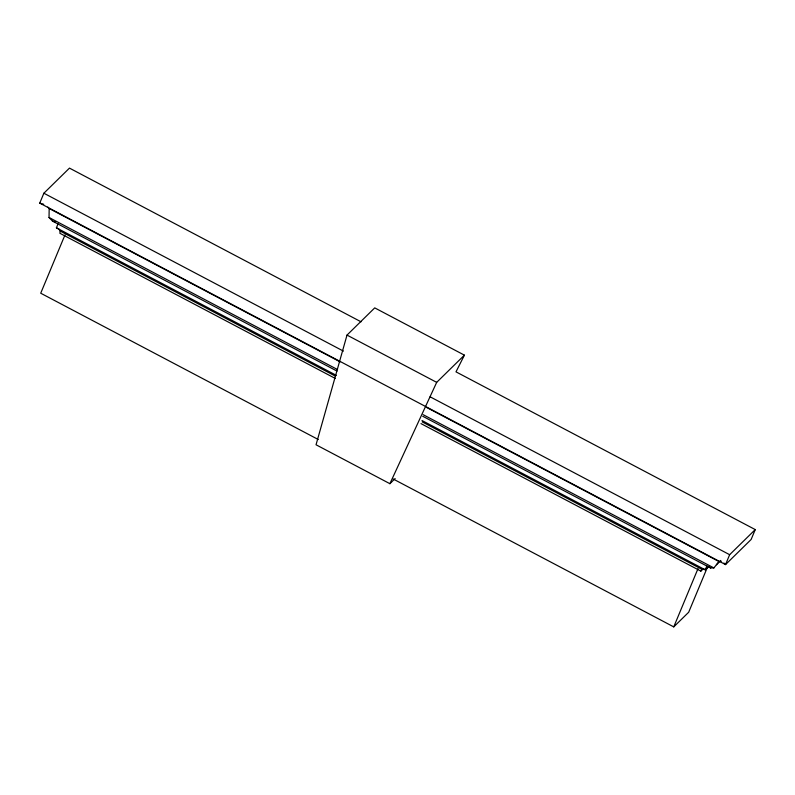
<?xml version="1.0" encoding="UTF-8"?>
<svg xmlns="http://www.w3.org/2000/svg" width="795" height="795" viewBox="0 0 795 795"><rect width="100%" height="100%" fill="white"/><g stroke="black" fill="none" stroke-linecap="round" stroke-linejoin="round"><path stroke-width="1.19" d="M337.01 371.086L52.47 221.099L49.042 217.492L49.171 208.499L47.799 207.058M58.055 223.852L56.405 227.817L58.919 229.109L60.162 231.057L59.903 233.283L335.371 378.49M361.049 321.806L69.473 168.113L43.874 193.225L39.75 203.123L725.527 564.599L751.126 539.487L755.25 529.589L455.992 371.851L464.409 355.156L374.733 307.884L347.008 335.092L316.042 444.773L389.898 483.698L395.135 478.56M64.981 234.942L40.724 293.216L318.288 439.526M392.889 478.848L673.753 626.887L698.01 568.614M706.904 565.861L705.254 569.826L422.006 420.525M707.709 566.537L688.679 612.239L673.753 626.887M755.25 529.589L729.651 554.701L725.527 564.599L723.917 563.049M389.898 483.698L436.684 382.355L464.409 355.156M420.982 423.606L700.842 571.118L702.015 569.379L703.595 568.912L705.254 569.826L708.713 566.438M422.711 416.252L710.551 567.978L713.89 567.928L718.968 561.548L721.184 561.518M700.842 571.118L703.456 568.564M716.424 564.738L720.797 560.445M39.75 203.123L43.745 204.305M52.47 221.099L55.461 221.984M347.008 335.092L436.684 382.355M43.874 193.225L343.42 351.112M430.105 396.804L729.651 554.701M49.171 208.499L340.151 361.874M426.895 407.597L718.968 561.548M49.042 217.492L337.577 369.576M423.149 414.682L713.89 567.928M56.405 227.817L336.365 375.379M60.162 231.057L335.56 376.214M422.234 421.906L702.015 569.379M708.941 566.428L710.551 567.978"/></g></svg>
